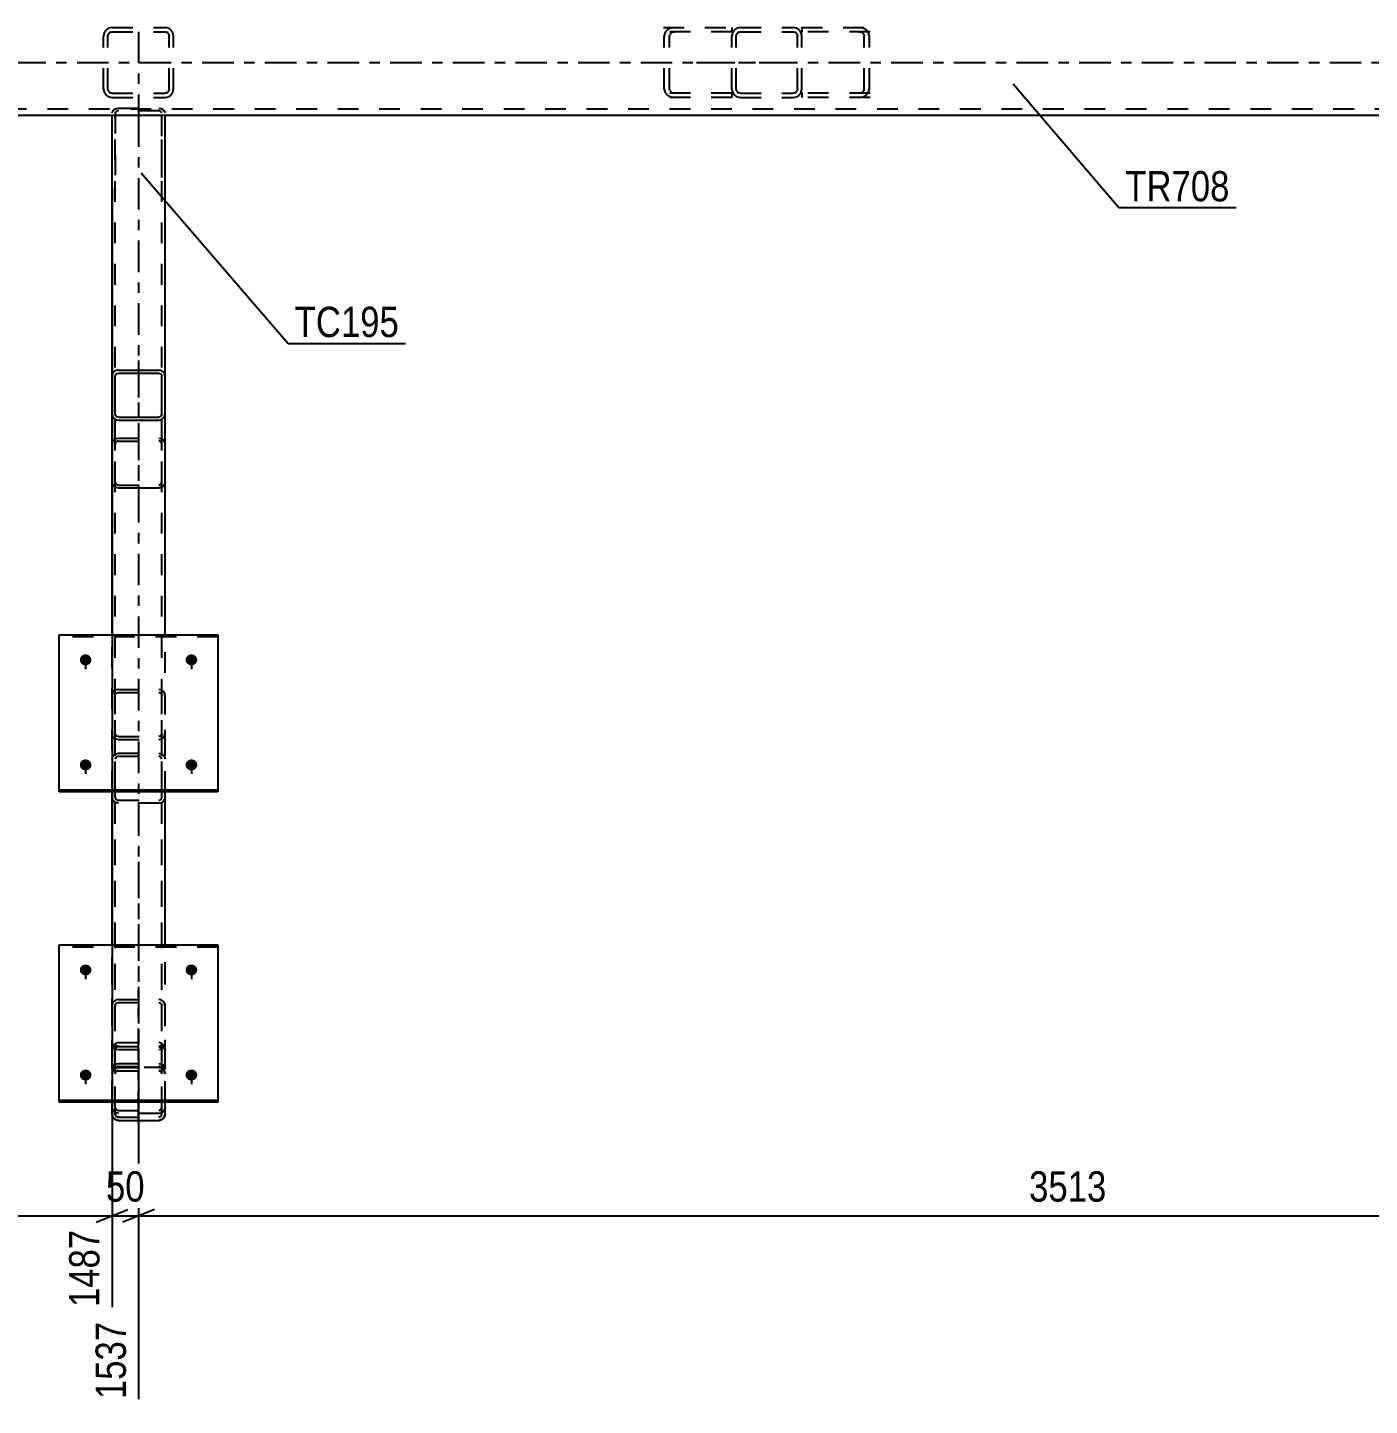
# Model space of a CAD drawing. Header units: millimetres. Extents: x -118 to 1071, y -539 to 302.
# Drawn here: x 65.5 to 192.3, y 103.9 to 234.1 of the extents above; entities that cross this region are included whole.
import ezdxf

# ---------------------------------------------------------------- set-up
doc = ezdxf.new("R2010")
doc.units = ezdxf.units.MM
doc.linetypes.add('DXK_LINE_DOT2', pattern=[3.9198, 1.9599, -1.9599])
doc.linetypes.add('DXK_LINE_DOT3', pattern=[5.9187, 2.979, -0.9799, 0.9799, -0.9799])
doc.styles.add('Arial Narrow', font='ARIALN.TTF', dxfattribs={"height": 0.2})

# ---------------------------------------------------------------- blocks, each defined once
blk = doc.blocks.new('Part-761550375-6353 - 6350')
at = {"color": 7, "linetype": 'DXK_LINE_DOT2'}
for p, q in [((125.63, 234.12), (132.1, 234.12)), ((132.1, 233.72), (125.63, 233.72)), ((125.77, 233.63), (125.7, 233.32)), ((125.7, 228.32), (125.7, 233.32)), ((126.2, 233.32), (126.24, 233.48)), ((126.2, 228.32), (126.2, 233.32)), ((126.7, 234.12), (126.31, 234.06)), ((126.51, 233.69), (126.7, 233.72)), ((132.1, 234.12), (132.1, 234.09)), ((132.1, 234.12), (132.1, 233.67)), ((132.1, 227.92), (125.63, 227.92)), ((125.7, 228.32), (125.77, 228.02)), ((126.24, 228.17), (126.2, 228.32)), ((126.7, 227.92), (126.51, 227.95)), ((132.1, 227.98), (132.1, 227.52)), ((132.1, 227.52), (125.63, 227.52)), ((126.31, 227.58), (126.7, 227.52)), ((132.1, 227.52), (132.1, 227.56))]:
    blk.add_line(p, q, dxfattribs=at)
at = {"color": 7, "linetype": 'DXK_LINE_DOT3'}
blk.add_line((128.75, 230.82), (135.78, 230.82), dxfattribs=at)
at = {"color": 7, "linetype": 'DXK_LINE_DOT2'}
for centre, radius, start, end in [((126.58, 233.18), 0.923, 106.7178, 150.7489), ((126.64, 233.25), 0.461, 106.7178, 150.7489), ((126.58, 228.47), 0.923, 209.2511, 253.2822), ((126.64, 228.4), 0.461, 209.2511, 253.2822)]:
    blk.add_arc(centre, radius, start, end, dxfattribs=at)
blk = doc.blocks.new('Part-761550375-6457 - 6350')
at = {"color": 2, "linetype": 'Continuous'}
for p, q in [((68.52, 176.72), (83.52, 176.72)), ((68.52, 162.06), (68.52, 176.72)), ((83.52, 176.72), (83.52, 161.87)), ((68.52, 161.87), (68.52, 162.06)), ((68.52, 162.06), (83.52, 162.06)), ((83.52, 161.87), (68.52, 161.87))]:
    blk.add_line(p, q, dxfattribs=at)
at = {"color": 7, "linetype": 'DXK_LINE_DOT2'}
for p, q in [((68.52, 176.53), (68.52, 176.72)), ((83.52, 176.53), (68.52, 176.53)), ((83.52, 176.72), (83.52, 176.53))]:
    blk.add_line(p, q, dxfattribs=at)
blk = doc.blocks.new('Bolt-761550375-6461 - 6350')
at = {"linetype": 'Continuous'}
for points in [[(81.03, 173.84), (80.91, 173.85), (80.8, 173.88), (80.7, 173.94), (80.62, 174.01), (80.55, 174.1), (80.5, 174.2), (80.48, 174.3), (80.48, 174.41), (80.5, 174.52), (80.55, 174.62), (80.62, 174.7), (80.7, 174.78), (80.8, 174.83), (80.91, 174.87), (81.03, 174.88), (81.14, 174.87), (81.25, 174.83), (81.35, 174.78), (81.43, 174.7), (81.5, 174.62), (81.55, 174.52), (81.57, 174.41), (81.57, 174.3), (81.55, 174.2), (81.5, 174.1), (81.43, 174.01), (81.35, 173.94), (81.25, 173.88), (81.14, 173.85)], [(81.03, 163.91), (80.91, 163.92), (80.8, 163.95), (80.7, 164.01), (80.62, 164.08), (80.55, 164.17), (80.5, 164.27), (80.48, 164.37), (80.48, 164.48), (80.5, 164.59), (80.55, 164.69), (80.62, 164.78), (80.7, 164.85), (80.8, 164.9), (80.91, 164.94), (81.03, 164.95), (81.14, 164.94), (81.25, 164.9), (81.35, 164.85), (81.43, 164.78), (81.5, 164.69), (81.55, 164.59), (81.57, 164.48), (81.57, 164.37), (81.55, 164.27), (81.5, 164.17), (81.43, 164.08), (81.35, 164.01), (81.25, 163.95), (81.14, 163.92)]]:
    blk.add_hatch(color=1, dxfattribs=at).paths.add_polyline_path(points)
at = {"color": 1, "linetype": 'Continuous'}
for p, q in [((81.03, 174.76), (81.03, 173.49)), ((81.03, 164.83), (81.03, 163.57))]:
    blk.add_line(p, q, dxfattribs=at)
blk = doc.blocks.new('Part-761550375-6403 - 6350')
at = {"color": 2, "linetype": 'Continuous'}
for p, q in [((68.52, 147.41), (83.52, 147.41)), ((68.52, 132.75), (68.52, 147.41)), ((83.52, 147.41), (83.52, 132.56)), ((68.52, 132.56), (68.52, 132.75)), ((68.52, 132.75), (83.52, 132.75)), ((83.52, 132.56), (68.52, 132.56))]:
    blk.add_line(p, q, dxfattribs=at)
at = {"color": 7, "linetype": 'DXK_LINE_DOT2'}
for p, q in [((68.52, 147.21), (68.52, 147.41)), ((83.52, 147.21), (68.52, 147.21)), ((83.52, 147.41), (83.52, 147.21))]:
    blk.add_line(p, q, dxfattribs=at)
blk = doc.blocks.new('Part-761550375-6438 - 6350')
at = {"color": 7, "linetype": 'DXK_LINE_DOT2'}
for p, q in [((132.16, 233.63), (132.1, 233.32)), ((132.1, 228.32), (132.1, 233.32)), ((132.5, 233.32), (132.53, 233.48)), ((132.5, 228.32), (132.5, 233.32)), ((132.9, 234.12), (132.59, 234.06)), ((132.74, 233.69), (132.9, 233.72)), ((132.9, 234.12), (137.9, 234.12)), ((132.9, 233.72), (137.9, 233.72)), ((138.2, 234.06), (137.9, 234.12)), ((137.9, 233.72), (138.05, 233.69)), ((138.27, 233.48), (138.3, 233.32)), ((138.3, 228.32), (138.3, 233.32)), ((138.7, 233.32), (138.64, 233.63)), ((138.7, 228.32), (138.7, 233.32)), ((132.1, 228.32), (132.16, 228.02)), ((132.53, 228.17), (132.5, 228.32)), ((132.9, 227.92), (132.74, 227.95)), ((132.9, 227.92), (137.9, 227.92)), ((138.05, 227.95), (137.9, 227.92)), ((138.3, 228.32), (138.27, 228.17)), ((138.64, 228.02), (138.7, 228.32)), ((132.59, 227.58), (132.9, 227.52)), ((132.9, 227.52), (137.9, 227.52)), ((137.9, 227.52), (138.2, 227.58))]:
    blk.add_line(p, q, dxfattribs=at)
for centre, radius, start, end in [((132.9, 233.32), 0.8, 112.5, 157.5), ((132.9, 233.32), 0.4, 112.5, 157.5), ((137.9, 233.32), 0.4, 22.5, 67.5), ((137.9, 233.32), 0.8, 22.5, 67.5), ((132.9, 228.32), 0.8, 202.5, 247.5), ((132.9, 228.32), 0.4, 202.5, 247.5), ((137.9, 228.32), 0.4, 292.5, 337.5), ((137.9, 228.32), 0.8, 292.5, 337.5)]:
    blk.add_arc(centre, radius, start, end, dxfattribs=at)
blk = doc.blocks.new('Part-761550375-6446 - 6350')
at = {"color": 7, "linetype": 'DXK_LINE_DOT3'}
blk.add_line((-0.81, 230.82), (727.9, 230.82), dxfattribs=at)
at = {"color": 7, "linetype": 'DXK_LINE_DOT2'}
for p, q in [((727.9, 226.42), (-0.81, 226.42)), ((78.53, 225.82), (73.53, 225.82))]:
    blk.add_line(p, q, dxfattribs=at)
at = {"color": 2, "linetype": 'Continuous'}
for p, q in [((73.53, 225.82), (-0.81, 225.82)), ((251.65, 225.82), (78.53, 225.82))]:
    blk.add_line(p, q, dxfattribs=at)
blk = doc.blocks.new('Part-761550375-6504 - 6350')
at = {"color": 7, "linetype": 'DXK_LINE_DOT2'}
for p, q in [((138.7, 234.09), (138.7, 234.12)), ((138.7, 234.12), (145.16, 234.12)), ((138.7, 234.12), (138.7, 233.67)), ((145.16, 233.72), (138.7, 233.72)), ((144.48, 234.06), (144.1, 234.12)), ((144.1, 233.72), (144.29, 233.69)), ((144.56, 233.48), (144.6, 233.32)), ((144.6, 228.32), (144.6, 233.32)), ((145.09, 233.32), (145.02, 233.63)), ((145.09, 228.32), (145.09, 233.32)), ((138.7, 227.98), (138.7, 227.52)), ((145.16, 227.92), (138.7, 227.92)), ((144.29, 227.95), (144.1, 227.92)), ((144.6, 228.32), (144.56, 228.17)), ((145.02, 228.02), (145.09, 228.32)), ((138.7, 227.52), (138.7, 227.56)), ((145.16, 227.52), (138.7, 227.52)), ((144.1, 227.52), (144.48, 227.58))]:
    blk.add_line(p, q, dxfattribs=at)
for centre, radius, start, end in [((144.16, 233.25), 0.461, 29.251, 73.2822), ((144.21, 233.18), 0.923, 29.251, 73.2822), ((144.16, 228.4), 0.461, 286.7178, 330.749), ((144.21, 228.47), 0.923, 286.7178, 330.749)]:
    blk.add_arc(centre, radius, start, end, dxfattribs=at)
blk = doc.blocks.new('Part-761550375-6520 - 6350')
at = {"color": 2, "linetype": 'Continuous'}
for p, q in [((77.93, 225.82), (73.53, 225.82)), ((73.53, 201.18), (73.53, 225.82)), ((78.53, 225.82), (77.93, 225.82)), ((78.53, 201.18), (78.53, 225.82)), ((73.53, 176.72), (73.53, 191.16)), ((78.53, 176.72), (78.53, 191.16)), ((73.53, 147.41), (73.53, 161.87)), ((78.53, 147.41), (78.53, 161.36)), ((73.53, 131.42), (73.53, 132.56)), ((78.53, 131.42), (78.53, 132.05)), ((73.57, 131.19), (73.53, 131.42)), ((73.7, 131), (73.57, 131.19)), ((73.9, 130.87), (73.7, 131)), ((74.13, 130.82), (73.9, 130.87)), ((74.13, 130.82), (77.93, 130.82)), ((78.15, 130.87), (77.93, 130.82)), ((78.35, 131), (78.15, 130.87)), ((78.48, 131.19), (78.35, 131)), ((78.53, 131.42), (78.48, 131.19))]:
    blk.add_line(p, q, dxfattribs=at)
at = {"color": 7, "linetype": 'DXK_LINE_DOT2'}
for p, q in [((73.83, 131.42), (73.83, 225.82)), ((78.23, 131.42), (78.23, 225.82)), ((73.53, 191.16), (73.53, 201.18)), ((78.53, 191.16), (78.53, 201.18)), ((73.53, 161.87), (73.53, 176.72)), ((78.53, 161.36), (78.53, 176.72)), ((73.53, 132.56), (73.53, 147.41)), ((78.53, 132.05), (78.53, 147.41)), ((73.53, 135.22), (73.57, 135.45)), ((73.57, 135.45), (73.7, 135.65)), ((73.7, 135.65), (73.9, 135.78)), ((73.9, 135.78), (74.13, 135.82)), ((74.01, 135.5), (73.91, 135.44)), ((74.13, 135.52), (74.01, 135.5)), ((74.13, 135.82), (77.93, 135.82)), ((74.13, 135.52), (77.93, 135.52)), ((77.93, 135.82), (78.15, 135.78)), ((78.04, 135.5), (77.93, 135.52)), ((78.14, 135.44), (78.04, 135.5)), ((78.15, 135.78), (78.35, 135.65)), ((78.35, 135.65), (78.48, 135.45)), ((78.48, 135.45), (78.53, 135.22)), ((73.85, 135.34), (73.83, 135.22)), ((73.91, 135.44), (73.85, 135.34)), ((78.2, 135.34), (78.14, 135.44)), ((78.23, 135.22), (78.2, 135.34)), ((73.83, 131.42), (73.85, 131.31)), ((73.85, 131.31), (73.91, 131.21)), ((73.91, 131.21), (74.01, 131.15)), ((74.01, 131.15), (74.13, 131.12)), ((74.13, 131.12), (77.93, 131.12)), ((77.93, 131.12), (78.04, 131.15)), ((78.04, 131.15), (78.14, 131.21)), ((78.14, 131.21), (78.2, 131.31)), ((78.2, 131.31), (78.23, 131.42))]:
    blk.add_line(p, q, dxfattribs=at)
at = {"color": 7, "linetype": 'DXK_LINE_DOT3'}
blk.add_line((76.03, 225.82), (76.03, 133.32), dxfattribs=at)
blk = doc.blocks.new('Part-761550375-6535 - 6350')
at = {"color": 7, "linetype": 'DXK_LINE_DOT2'}
for p, q in [((72.79, 233.63), (72.73, 233.32)), ((72.73, 228.32), (72.73, 233.32)), ((73.13, 233.32), (73.16, 233.48)), ((73.13, 228.32), (73.13, 233.32)), ((73.53, 234.12), (73.22, 234.06)), ((73.37, 233.69), (73.53, 233.72)), ((73.53, 234.12), (78.53, 234.12)), ((73.53, 233.72), (78.53, 233.72)), ((78.83, 234.06), (78.53, 234.12)), ((78.53, 233.72), (78.68, 233.69)), ((78.89, 233.48), (78.93, 233.32)), ((78.93, 228.32), (78.93, 233.32)), ((79.33, 233.32), (79.26, 233.63)), ((79.33, 228.32), (79.33, 233.32)), ((72.73, 228.32), (72.79, 228.02)), ((73.16, 228.17), (73.13, 228.32)), ((73.53, 227.92), (73.37, 227.95)), ((73.53, 227.92), (78.53, 227.92)), ((78.68, 227.95), (78.53, 227.92)), ((78.93, 228.32), (78.89, 228.17)), ((79.26, 228.02), (79.33, 228.32)), ((73.22, 227.58), (73.53, 227.52)), ((73.53, 227.52), (78.53, 227.52)), ((78.53, 227.52), (78.83, 227.58))]:
    blk.add_line(p, q, dxfattribs=at)
at = {"color": 7, "linetype": 'DXK_LINE_DOT3'}
blk.add_line((76.03, 230.82), (76.03, 230.82), dxfattribs=at)
at = {"color": 7, "linetype": 'DXK_LINE_DOT2'}
for centre, radius, start, end in [((73.53, 233.32), 0.8, 112.5, 157.5), ((73.53, 233.32), 0.4, 112.5, 157.5), ((78.53, 233.32), 0.4, 22.5, 67.5), ((78.53, 233.32), 0.8, 22.5, 67.5), ((73.53, 228.32), 0.8, 202.5, 247.5), ((73.53, 228.32), 0.4, 202.5, 247.5), ((78.53, 228.32), 0.4, 292.5, 337.5), ((78.53, 228.32), 0.8, 292.5, 337.5)]:
    blk.add_arc(centre, radius, start, end, dxfattribs=at)
blk = doc.blocks.new('Part-761550375-6565 - 6350')
at = {"color": 7, "linetype": 'DXK_LINE_DOT2'}
for p, q in [((73.57, 135.45), (73.53, 135.22)), ((73.7, 135.65), (73.57, 135.45)), ((73.9, 135.78), (73.7, 135.65)), ((74.13, 135.82), (73.9, 135.78)), ((73.91, 135.44), (74.01, 135.5)), ((74.01, 135.5), (74.13, 135.52)), ((74.13, 135.82), (77.93, 135.82)), ((74.13, 135.52), (77.93, 135.52)), ((78.15, 135.78), (77.93, 135.82)), ((77.93, 135.52), (78.04, 135.5)), ((78.04, 135.5), (78.14, 135.44)), ((78.35, 135.65), (78.15, 135.78)), ((78.48, 135.45), (78.35, 135.65)), ((78.53, 135.22), (78.48, 135.45)), ((73.53, 131.42), (73.53, 135.22)), ((73.83, 135.22), (73.85, 135.34)), ((73.83, 131.42), (73.83, 135.22)), ((73.85, 135.34), (73.91, 135.44)), ((78.14, 135.44), (78.2, 135.34)), ((78.2, 135.34), (78.23, 135.22)), ((78.23, 131.42), (78.23, 135.22)), ((78.53, 131.42), (78.53, 135.22)), ((73.85, 131.31), (73.83, 131.42)), ((73.9, 131.24), (73.85, 131.31)), ((73.91, 131.21), (73.9, 131.24)), ((74.01, 131.15), (73.91, 131.21)), ((74.13, 131.12), (74.01, 131.15)), ((74.13, 131.12), (77.93, 131.12)), ((78.04, 131.15), (77.93, 131.12)), ((78.14, 131.21), (78.04, 131.15)), ((78.14, 131.21), (78.15, 131.24)), ((78.15, 131.24), (78.2, 131.31)), ((78.2, 131.31), (78.23, 131.42))]:
    blk.add_line(p, q, dxfattribs=at)
at = {"color": 7, "linetype": 'DXK_LINE_DOT3'}
blk.add_line((76.03, 133.32), (76.03, 133.32), dxfattribs=at)
at = {"color": 2, "linetype": 'Continuous'}
for p, q in [((73.53, 131.42), (73.57, 131.19)), ((73.57, 131.19), (73.7, 131)), ((73.7, 131), (73.9, 130.87)), ((73.9, 130.87), (74.13, 130.82)), ((74.13, 130.82), (77.93, 130.82)), ((77.93, 130.82), (78.15, 130.87)), ((78.15, 130.87), (78.35, 131)), ((78.35, 131), (78.48, 131.19)), ((78.48, 131.19), (78.53, 131.42))]:
    blk.add_line(p, q, dxfattribs=at)
blk = doc.blocks.new('Part-761550375-6572 - 6350')
at = {"color": 7, "linetype": 'DXK_LINE_DOT3'}
blk.add_line((76.03, 233.73), (76.03, 222.29), dxfattribs=at)
at = {"color": 7, "linetype": 'DXK_LINE_DOT2'}
for p, q in [((73.53, 226.06), (73.56, 226.18)), ((73.53, 219.94), (73.53, 226.06)), ((78.53, 225.82), (73.53, 225.82)), ((73.56, 226.18), (73.57, 226.2)), ((73.57, 226.2), (73.7, 226.37)), ((73.7, 226.37), (73.9, 226.48)), ((73.85, 226.13), (73.83, 226.06)), ((73.83, 226.06), (73.83, 219.94)), ((73.9, 226.18), (73.85, 226.13)), ((73.9, 226.48), (74.13, 226.51)), ((73.91, 226.19), (73.9, 226.18)), ((74.01, 226.24), (73.91, 226.19)), ((74.13, 226.26), (74.01, 226.24)), ((74.13, 226.51), (77.93, 226.51)), ((77.93, 226.26), (74.13, 226.26)), ((77.93, 226.51), (78.15, 226.48)), ((78.04, 226.24), (77.93, 226.26)), ((78.14, 226.19), (78.04, 226.24)), ((78.15, 226.18), (78.14, 226.19)), ((78.15, 226.48), (78.35, 226.37)), ((78.2, 226.13), (78.15, 226.18)), ((78.23, 226.06), (78.2, 226.13)), ((78.23, 219.94), (78.23, 226.06)), ((78.35, 226.37), (78.48, 226.2)), ((78.48, 226.2), (78.49, 226.18)), ((78.49, 226.18), (78.53, 226.06)), ((78.53, 219.94), (78.53, 226.06))]:
    blk.add_line(p, q, dxfattribs=at)
blk = doc.blocks.new('Part-761550375-6574 - 6350')
at = {"color": 7, "linetype": 'DXK_LINE_DOT2'}
for p, q in [((73.53, 135.82), (73.53, 157.39)), ((73.83, 135.82), (73.83, 157.39)), ((78.23, 135.82), (78.23, 157.39)), ((78.53, 135.82), (78.53, 157.39)), ((73.9, 138.14), (73.7, 137.96)), ((74.13, 138.2), (73.9, 138.14)), ((74.13, 138.2), (77.93, 138.2)), ((78.15, 138.14), (77.93, 138.2)), ((78.35, 137.96), (78.15, 138.14)), ((73.57, 137.7), (73.53, 137.4)), ((73.7, 137.96), (73.57, 137.7)), ((73.83, 137.4), (73.85, 137.55)), ((73.85, 137.55), (73.91, 137.68)), ((73.91, 137.68), (74.01, 137.77)), ((74.01, 137.77), (74.13, 137.8)), ((74.13, 137.8), (77.93, 137.8)), ((77.93, 137.8), (78.04, 137.77)), ((78.04, 137.77), (78.14, 137.68)), ((78.14, 137.68), (78.2, 137.55)), ((78.2, 137.55), (78.23, 137.4)), ((78.48, 137.7), (78.35, 137.96)), ((78.53, 137.4), (78.48, 137.7)), ((78.53, 135.82), (73.53, 135.82))]:
    blk.add_line(p, q, dxfattribs=at)
at = {"color": 7, "linetype": 'DXK_LINE_DOT3'}
blk.add_line((76.03, 155.28), (76.03, 131.46), dxfattribs=at)
blk = doc.blocks.new('Part-761550375-6603 - 6350')
at = {"color": 7, "linetype": 'DXK_LINE_DOT2'}
for p, q in [((73.57, 171.21), (73.53, 170.99)), ((73.53, 161.87), (73.53, 170.99)), ((73.7, 171.39), (73.57, 171.21)), ((73.9, 171.52), (73.7, 171.39)), ((73.83, 170.99), (73.85, 171.1)), ((73.83, 161.37), (73.83, 170.99)), ((73.85, 171.1), (73.92, 171.19)), ((74.13, 171.56), (73.9, 171.52)), ((73.92, 171.19), (74.01, 171.26)), ((74.01, 171.26), (74.13, 171.28)), ((74.13, 171.56), (77.93, 171.56)), ((74.13, 171.28), (77.93, 171.28)), ((78.16, 171.52), (77.93, 171.56)), ((77.93, 171.28), (78.04, 171.26)), ((78.04, 171.26), (78.14, 171.19)), ((78.14, 171.19), (78.2, 171.1)), ((78.35, 171.39), (78.16, 171.52)), ((78.2, 171.1), (78.23, 170.99)), ((78.23, 161.37), (78.23, 170.99)), ((78.48, 171.21), (78.35, 171.39)), ((78.53, 170.99), (78.48, 171.21)), ((78.53, 161.87), (78.53, 170.99)), ((73.53, 167.4), (73.57, 167.18)), ((73.57, 167.18), (73.7, 167)), ((73.7, 167), (73.9, 166.88)), ((73.85, 167.29), (73.83, 167.4)), ((73.92, 167.2), (73.85, 167.29)), ((73.9, 166.88), (74.13, 166.83)), ((74.01, 167.14), (73.92, 167.2)), ((74.13, 167.12), (74.01, 167.14)), ((74.13, 167.12), (77.93, 167.12)), ((74.13, 166.83), (77.93, 166.83)), ((78.04, 167.14), (77.93, 167.12)), ((77.93, 166.83), (78.16, 166.88)), ((78.14, 167.2), (78.04, 167.14)), ((78.2, 167.29), (78.14, 167.2)), ((78.16, 166.88), (78.35, 167)), ((78.23, 167.4), (78.2, 167.29)), ((78.35, 167), (78.48, 167.18)), ((78.48, 167.18), (78.53, 167.4)), ((73.7, 165.36), (73.9, 165.49)), ((73.9, 165.49), (74.13, 165.53)), ((74.13, 165.53), (77.93, 165.53)), ((77.93, 165.53), (78.16, 165.49)), ((78.16, 165.49), (78.35, 165.36)), ((73.53, 164.96), (73.57, 165.18)), ((73.57, 165.18), (73.7, 165.36)), ((73.85, 165.07), (73.83, 164.96)), ((73.92, 165.16), (73.85, 165.07)), ((74.01, 165.22), (73.92, 165.16)), ((74.13, 165.25), (74.01, 165.22)), ((74.13, 165.25), (77.93, 165.25)), ((78.04, 165.22), (77.93, 165.25)), ((78.14, 165.16), (78.04, 165.22)), ((78.2, 165.07), (78.14, 165.16)), ((78.23, 164.96), (78.2, 165.07)), ((78.35, 165.36), (78.48, 165.18)), ((78.48, 165.18), (78.53, 164.96)), ((73.83, 161.37), (73.85, 161.26)), ((73.85, 161.26), (73.92, 161.17)), ((73.92, 161.17), (74.01, 161.11)), ((74.01, 161.11), (74.13, 161.08)), ((74.13, 160.8), (74.11, 160.8)), ((74.13, 161.08), (77.93, 161.08)), ((77.93, 160.8), (74.13, 160.8)), ((77.93, 161.08), (78.04, 161.11)), ((77.93, 160.8), (77.94, 160.8)), ((78.04, 161.11), (78.14, 161.17)), ((78.14, 161.17), (78.2, 161.26)), ((78.2, 161.26), (78.23, 161.37))]:
    blk.add_line(p, q, dxfattribs=at)
at = {"color": 2, "linetype": 'Continuous'}
for p, q in [((73.53, 161.37), (73.53, 161.87)), ((78.53, 161.37), (78.53, 161.87)), ((73.57, 161.15), (73.53, 161.37)), ((73.7, 160.97), (73.57, 161.15)), ((73.9, 160.84), (73.7, 160.97)), ((74.11, 160.8), (73.9, 160.84)), ((77.94, 160.8), (78.16, 160.84)), ((78.35, 160.97), (78.16, 160.84)), ((78.48, 161.15), (78.35, 160.97)), ((78.53, 161.37), (78.48, 161.15))]:
    blk.add_line(p, q, dxfattribs=at)
blk = doc.blocks.new('Bolt-761550375-6604 - 6350')
at = {"linetype": 'Continuous'}
for points in [[(71.03, 173.84), (70.91, 173.85), (70.8, 173.88), (70.7, 173.94), (70.62, 174.01), (70.55, 174.1), (70.5, 174.2), (70.48, 174.3), (70.48, 174.41), (70.5, 174.52), (70.55, 174.62), (70.62, 174.7), (70.7, 174.78), (70.8, 174.83), (70.91, 174.87), (71.03, 174.88), (71.14, 174.87), (71.25, 174.83), (71.35, 174.78), (71.43, 174.7), (71.5, 174.62), (71.55, 174.52), (71.57, 174.41), (71.57, 174.3), (71.55, 174.2), (71.5, 174.1), (71.43, 174.01), (71.35, 173.94), (71.25, 173.88), (71.14, 173.85)], [(71.03, 163.91), (70.91, 163.92), (70.8, 163.95), (70.7, 164.01), (70.62, 164.08), (70.55, 164.17), (70.5, 164.27), (70.48, 164.37), (70.48, 164.48), (70.5, 164.59), (70.55, 164.69), (70.62, 164.78), (70.7, 164.85), (70.8, 164.9), (70.91, 164.94), (71.03, 164.95), (71.14, 164.94), (71.25, 164.9), (71.35, 164.85), (71.43, 164.78), (71.5, 164.69), (71.55, 164.59), (71.57, 164.48), (71.57, 164.37), (71.55, 164.27), (71.5, 164.17), (71.43, 164.08), (71.35, 164.01), (71.25, 163.95), (71.14, 163.92)]]:
    blk.add_hatch(color=1, dxfattribs=at).paths.add_polyline_path(points)
at = {"color": 1, "linetype": 'Continuous'}
for p, q in [((71.03, 174.76), (71.03, 173.49)), ((71.03, 164.83), (71.03, 163.57))]:
    blk.add_line(p, q, dxfattribs=at)
blk = doc.blocks.new('Part-761550375-6607 - 6350')
at = {"color": 7, "linetype": 'DXK_LINE_DOT2'}
for p, q in [((73.7, 142.08), (73.57, 141.9)), ((73.9, 142.21), (73.7, 142.08)), ((74.13, 142.25), (73.9, 142.21)), ((74.01, 141.94), (74.13, 141.96)), ((74.13, 142.25), (77.93, 142.25)), ((74.13, 141.96), (77.93, 141.96)), ((78.16, 142.21), (77.93, 142.25)), ((77.93, 141.96), (78.04, 141.94)), ((78.35, 142.08), (78.16, 142.21)), ((78.48, 141.9), (78.35, 142.08)), ((73.57, 141.9), (73.53, 141.68)), ((73.53, 132.56), (73.53, 141.68)), ((73.83, 141.68), (73.85, 141.79)), ((73.83, 132.06), (73.83, 141.68)), ((73.85, 141.79), (73.92, 141.88)), ((73.92, 141.88), (74.01, 141.94)), ((78.04, 141.94), (78.14, 141.88)), ((78.14, 141.88), (78.2, 141.79)), ((78.2, 141.79), (78.23, 141.68)), ((78.23, 132.06), (78.23, 141.68)), ((78.53, 141.68), (78.48, 141.9)), ((78.53, 132.56), (78.53, 141.68)), ((73.53, 138.09), (73.57, 137.87)), ((73.85, 137.98), (73.83, 138.09)), ((78.23, 138.09), (78.2, 137.98)), ((78.48, 137.87), (78.53, 138.09)), ((73.57, 137.87), (73.7, 137.69)), ((73.7, 137.69), (73.9, 137.56)), ((73.92, 137.89), (73.85, 137.98)), ((73.9, 137.56), (74.13, 137.52)), ((74.01, 137.83), (73.92, 137.89)), ((74.13, 137.8), (74.01, 137.83)), ((74.13, 137.8), (77.93, 137.8)), ((74.13, 137.52), (77.93, 137.52)), ((78.04, 137.83), (77.93, 137.8)), ((77.93, 137.52), (78.16, 137.56)), ((78.14, 137.89), (78.04, 137.83)), ((78.2, 137.98), (78.14, 137.89)), ((78.16, 137.56), (78.35, 137.69)), ((78.35, 137.69), (78.48, 137.87)), ((73.53, 135.65), (73.57, 135.87)), ((73.57, 135.87), (73.7, 136.05)), ((73.7, 136.05), (73.9, 136.17)), ((73.85, 135.76), (73.83, 135.65)), ((73.92, 135.85), (73.85, 135.76)), ((73.9, 136.17), (74.13, 136.22)), ((74.01, 135.91), (73.92, 135.85)), ((74.13, 135.93), (74.01, 135.91)), ((74.13, 136.22), (77.93, 136.22)), ((74.13, 135.93), (77.93, 135.93)), ((77.93, 136.22), (78.16, 136.17)), ((78.04, 135.91), (77.93, 135.93)), ((78.14, 135.85), (78.04, 135.91)), ((78.2, 135.76), (78.14, 135.85)), ((78.16, 136.17), (78.35, 136.05)), ((78.23, 135.65), (78.2, 135.76)), ((78.35, 136.05), (78.48, 135.87)), ((78.48, 135.87), (78.53, 135.65)), ((73.83, 132.06), (73.85, 131.95)), ((73.85, 131.95), (73.92, 131.86)), ((73.92, 131.86), (74.01, 131.79)), ((74.01, 131.79), (74.13, 131.77)), ((74.13, 131.77), (77.93, 131.77)), ((77.93, 131.77), (78.04, 131.79)), ((78.04, 131.79), (78.14, 131.86)), ((78.14, 131.86), (78.2, 131.95)), ((78.2, 131.95), (78.23, 132.06)), ((74.13, 131.49), (74.08, 131.5)), ((77.93, 131.49), (74.13, 131.49)), ((77.93, 131.49), (77.97, 131.5))]:
    blk.add_line(p, q, dxfattribs=at)
at = {"color": 7, "linetype": 'DXK_LINE_DOT3'}
blk.add_line((76.03, 130.6), (76.03, 143.14), dxfattribs=at)
at = {"color": 2, "linetype": 'Continuous'}
for p, q in [((73.53, 132.06), (73.53, 132.56)), ((73.57, 131.84), (73.53, 132.06)), ((73.7, 131.66), (73.57, 131.84)), ((73.9, 131.53), (73.7, 131.66)), ((78.35, 131.66), (78.16, 131.53)), ((78.48, 131.84), (78.35, 131.66)), ((78.53, 132.06), (78.48, 131.84)), ((78.53, 132.06), (78.53, 132.56)), ((74.08, 131.5), (73.9, 131.53)), ((77.97, 131.5), (78.16, 131.53))]:
    blk.add_line(p, q, dxfattribs=at)
blk = doc.blocks.new('Bolt-761550375-6612 - 6350')
at = {"linetype": 'Continuous'}
for points in [[(71.03, 144.52), (70.91, 144.54), (70.8, 144.57), (70.7, 144.62), (70.62, 144.7), (70.55, 144.78), (70.5, 144.88), (70.48, 144.99), (70.48, 145.1), (70.5, 145.2), (70.55, 145.3), (70.62, 145.39), (70.7, 145.46), (70.8, 145.52), (70.91, 145.55), (71.03, 145.56), (71.14, 145.55), (71.25, 145.52), (71.35, 145.46), (71.43, 145.39), (71.5, 145.3), (71.55, 145.2), (71.57, 145.1), (71.57, 144.99), (71.55, 144.88), (71.5, 144.78), (71.43, 144.7), (71.35, 144.62), (71.25, 144.57), (71.14, 144.54)], [(71.03, 134.6), (70.91, 134.61), (70.8, 134.64), (70.7, 134.69), (70.62, 134.77), (70.55, 134.86), (70.5, 134.95), (70.48, 135.06), (70.48, 135.17), (70.5, 135.28), (70.55, 135.38), (70.62, 135.46), (70.7, 135.54), (70.8, 135.59), (70.91, 135.62), (71.03, 135.64), (71.14, 135.62), (71.25, 135.59), (71.35, 135.54), (71.43, 135.46), (71.5, 135.38), (71.55, 135.28), (71.57, 135.17), (71.57, 135.06), (71.55, 134.95), (71.5, 134.86), (71.43, 134.77), (71.35, 134.69), (71.25, 134.64), (71.14, 134.61)]]:
    blk.add_hatch(color=1, dxfattribs=at).paths.add_polyline_path(points)
at = {"color": 1, "linetype": 'Continuous'}
for p, q in [((71.03, 145.45), (71.03, 144.18)), ((71.03, 135.52), (71.03, 134.25))]:
    blk.add_line(p, q, dxfattribs=at)
blk = doc.blocks.new('Bolt-761550375-6613 - 6350')
at = {"linetype": 'Continuous'}
for points in [[(81.03, 144.52), (80.91, 144.54), (80.8, 144.57), (80.7, 144.62), (80.62, 144.7), (80.55, 144.78), (80.5, 144.88), (80.48, 144.99), (80.48, 145.1), (80.5, 145.2), (80.55, 145.3), (80.62, 145.39), (80.7, 145.46), (80.8, 145.52), (80.91, 145.55), (81.03, 145.56), (81.14, 145.55), (81.25, 145.52), (81.35, 145.46), (81.43, 145.39), (81.5, 145.3), (81.55, 145.2), (81.57, 145.1), (81.57, 144.99), (81.55, 144.88), (81.5, 144.78), (81.43, 144.7), (81.35, 144.62), (81.25, 144.57), (81.14, 144.54)], [(81.03, 134.6), (80.91, 134.61), (80.8, 134.64), (80.7, 134.69), (80.62, 134.77), (80.55, 134.86), (80.5, 134.95), (80.48, 135.06), (80.48, 135.17), (80.5, 135.28), (80.55, 135.38), (80.62, 135.46), (80.7, 135.54), (80.8, 135.59), (80.91, 135.62), (81.03, 135.64), (81.14, 135.62), (81.25, 135.59), (81.35, 135.54), (81.43, 135.46), (81.5, 135.38), (81.55, 135.28), (81.57, 135.17), (81.57, 135.06), (81.55, 134.95), (81.5, 134.86), (81.43, 134.77), (81.35, 134.69), (81.25, 134.64), (81.14, 134.61)]]:
    blk.add_hatch(color=1, dxfattribs=at).paths.add_polyline_path(points)
at = {"color": 1, "linetype": 'Continuous'}
for p, q in [((81.03, 145.45), (81.03, 144.18)), ((81.03, 135.52), (81.03, 134.25))]:
    blk.add_line(p, q, dxfattribs=at)
blk = doc.blocks.new('Part-761550375-6620 - 6350')
at = {"color": 7, "linetype": 'DXK_LINE_DOT3'}
blk.add_line((76.03, 202.64), (76.03, 189.71), dxfattribs=at)
at = {"color": 2, "linetype": 'Continuous'}
for p, q in [((73.57, 201.4), (73.53, 201.18)), ((73.53, 191.16), (73.53, 201.18)), ((73.7, 201.58), (73.57, 201.4)), ((73.9, 201.71), (73.7, 201.58)), ((73.83, 201.18), (73.85, 201.29)), ((73.83, 197.59), (73.83, 201.18)), ((73.85, 201.29), (73.91, 201.38)), ((74.13, 201.75), (73.9, 201.71)), ((73.91, 201.38), (74.01, 201.44)), ((74.01, 201.44), (74.13, 201.47)), ((74.13, 201.75), (77.93, 201.75)), ((74.13, 201.47), (77.93, 201.47)), ((78.15, 201.71), (77.93, 201.75)), ((77.93, 201.47), (78.04, 201.44)), ((78.04, 201.44), (78.14, 201.38)), ((78.14, 201.38), (78.2, 201.29)), ((78.35, 201.58), (78.15, 201.71)), ((78.2, 201.29), (78.23, 201.18)), ((78.23, 197.59), (78.23, 201.18)), ((78.48, 201.4), (78.35, 201.58)), ((78.53, 201.18), (78.48, 201.4)), ((78.53, 191.16), (78.53, 201.18)), ((73.53, 197.59), (73.57, 197.37)), ((73.57, 197.37), (73.7, 197.19)), ((73.7, 197.19), (73.9, 197.06)), ((73.85, 197.48), (73.83, 197.59)), ((73.91, 197.39), (73.85, 197.48)), ((73.9, 197.06), (74.13, 197.02)), ((74.01, 197.33), (73.91, 197.39)), ((74.13, 197.3), (74.01, 197.33)), ((74.13, 197.3), (77.93, 197.3)), ((74.13, 197.02), (77.93, 197.02)), ((78.04, 197.33), (77.93, 197.3)), ((77.93, 197.02), (78.15, 197.06)), ((78.14, 197.39), (78.04, 197.33)), ((78.2, 197.48), (78.14, 197.39)), ((78.15, 197.06), (78.35, 197.19)), ((78.23, 197.59), (78.2, 197.48)), ((78.35, 197.19), (78.48, 197.37)), ((78.48, 197.37), (78.53, 197.59)), ((73.57, 190.94), (73.53, 191.16)), ((73.7, 190.76), (73.57, 190.94)), ((73.9, 190.64), (73.7, 190.76)), ((74.13, 190.59), (73.9, 190.64)), ((77.93, 190.59), (74.13, 190.59)), ((78.15, 190.64), (77.93, 190.59)), ((78.35, 190.76), (78.15, 190.64)), ((78.48, 190.94), (78.35, 190.76)), ((78.53, 191.16), (78.48, 190.94))]:
    blk.add_line(p, q, dxfattribs=at)
at = {"color": 7, "linetype": 'DXK_LINE_DOT2'}
for p, q in [((73.83, 191.16), (73.83, 197.59)), ((78.23, 191.16), (78.23, 197.59)), ((73.53, 194.76), (73.57, 194.97)), ((73.57, 194.97), (73.7, 195.16)), ((73.7, 195.16), (73.9, 195.28)), ((73.85, 194.86), (73.83, 194.76)), ((73.91, 194.96), (73.85, 194.86)), ((73.9, 195.28), (74.13, 195.32)), ((74.01, 195.02), (73.91, 194.96)), ((74.13, 195.04), (74.01, 195.02)), ((74.13, 195.32), (77.93, 195.32)), ((74.13, 195.04), (77.93, 195.04)), ((77.93, 195.32), (78.15, 195.28)), ((78.04, 195.02), (77.93, 195.04)), ((78.14, 194.96), (78.04, 195.02)), ((78.2, 194.86), (78.14, 194.96)), ((78.15, 195.28), (78.35, 195.16)), ((78.23, 194.76), (78.2, 194.86)), ((78.35, 195.16), (78.48, 194.97)), ((78.48, 194.97), (78.53, 194.76)), ((73.83, 191.16), (73.85, 191.05)), ((73.85, 191.05), (73.91, 190.96)), ((73.91, 190.96), (74.01, 190.9)), ((74.01, 190.9), (74.13, 190.88)), ((74.13, 190.88), (77.93, 190.88)), ((74.13, 190.59), (74.13, 190.59)), ((77.93, 190.88), (78.04, 190.9)), ((77.93, 190.59), (77.93, 190.59)), ((78.04, 190.9), (78.14, 190.96)), ((78.14, 190.96), (78.2, 191.05)), ((78.2, 191.05), (78.23, 191.16))]:
    blk.add_line(p, q, dxfattribs=at)
blk = doc.blocks.new('StraightDimension-761550375-39010 - 6350')
at = {"color": 7, "linetype": 'Continuous'}
for p, q in [((76.03, 134.82), (76.03, 104.48)), ((77.53, 122.4), (74.53, 121.2)), ((76.03, 121.8), (251.65, 121.8))]:
    blk.add_line(p, q, dxfattribs=at)
at = {"color": 0}
blk.add_wipeout([(168.1, 122.55), (168.1, 126.75), (159.58, 126.75), (159.58, 122.55)], dxfattribs=at)
at = {"color": 3, "style": 'Arial Narrow'}
blk.add_text('3513', height=2.863, dxfattribs=at).set_placement((160.18, 123.15))
blk = doc.blocks.new('StraightDimension-761550375-39011 - 6350')
at = {"color": 7, "linetype": 'Continuous'}
for p, q in [((73.53, 218.99), (73.53, 113.18)), ((76.03, 134.82), (76.03, 104.48)), ((72.03, 121.2), (75.03, 122.4)), ((73.53, 121.8), (76.03, 121.8)), ((77.53, 122.4), (74.53, 121.2))]:
    blk.add_line(p, q, dxfattribs=at)
at = {"color": 0}
blk.add_wipeout([(77.2, 122.55), (77.2, 126.75), (72.35, 126.75), (72.35, 122.55)], dxfattribs=at)
at = {"color": 0, "linetype": 'Continuous'}
blk.add_wipeout([(75.43, 112.4), (71.23, 112.4), (71.23, 103.88), (75.43, 103.88)], dxfattribs=at)
at = {"color": 3, "style": 'Arial Narrow'}
blk.add_text('50', height=2.863, dxfattribs=at).set_placement((72.95, 123.15))
at = {"color": 3, "linetype": 'Continuous', "style": 'Arial Narrow'}
blk.add_text('1537', height=2.863, rotation=90.0002, dxfattribs=at).set_placement((74.83, 104.48))
blk = doc.blocks.new('StraightDimension-761550375-39012 - 6350')
at = {"color": 7, "linetype": 'Continuous'}
for p, q in [((-0.81, 224.82), (-0.81, 118.67)), ((73.53, 218.99), (73.53, 113.18)), ((0.69, 122.4), (-2.31, 121.2)), ((-0.81, 121.8), (73.53, 121.8)), ((72.03, 121.2), (75.03, 122.4))]:
    blk.add_line(p, q, dxfattribs=at)
at = {"color": 0}
blk.add_wipeout([(40.62, 122.55), (40.62, 126.75), (32.1, 126.75), (32.1, 122.55)], dxfattribs=at)
at = {"color": 3, "style": 'Arial Narrow'}
blk.add_text('1487', height=2.863, dxfattribs=at).set_placement((32.7, 123.15))
at = {"color": 0, "linetype": 'Continuous'}
for points in [[(-1.41, 121.1), (-5.61, 121.1), (-5.61, 118.07), (-1.41, 118.07)], [(72.93, 121.1), (68.73, 121.1), (68.73, 112.58), (72.93, 112.58)]]:
    blk.add_wipeout(points, dxfattribs=at)
at = {"color": 3, "linetype": 'Continuous', "style": 'Arial Narrow'}
for s, height, p in [('0', 2.86, (-2.01, 118.67)), ('1487', 2.863, (72.33, 113.18))]:
    blk.add_text(s, height=height, rotation=90.0002, dxfattribs=at).set_placement(p)
blk = doc.blocks.new('Mark-761550375-6442 - 6350')
at = {"color": 0}
blk.add_wipeout([(179.14, 217.7), (179.14, 220.7), (169.27, 220.7), (169.27, 217.7)], dxfattribs=at)
blk.add_wipeout([(179.14, 217.7), (179.14, 220.7), (169.27, 220.7), (169.27, 217.7)], dxfattribs=at)
at = {"color": 30, "linetype": 'Continuous'}
for p, q in [((158.67, 228.81), (168.67, 217.1)), ((168.67, 217.1), (179.74, 217.1))]:
    blk.add_line(p, q, dxfattribs=at)
at = {"color": 3, "style": 'Arial Narrow'}
blk.add_text('TR708', height=2.863, dxfattribs=at).set_placement((169.27, 217.7))
blk = doc.blocks.new('Mark-761550375-6516 - 6350')
at = {"color": 0}
blk.add_wipeout([(100.64, 204.87), (100.64, 207.87), (90.78, 207.87), (90.78, 204.87)], dxfattribs=at)
blk.add_wipeout([(100.64, 204.87), (100.64, 207.87), (90.78, 207.87), (90.78, 204.87)], dxfattribs=at)
at = {"color": 30, "linetype": 'Continuous'}
for p, q in [((76.26, 220.4), (90.18, 204.27)), ((90.18, 204.27), (101.24, 204.27))]:
    blk.add_line(p, q, dxfattribs=at)
at = {"color": 3, "style": 'Arial Narrow'}
blk.add_text('TC195', height=2.863, dxfattribs=at).set_placement((90.78, 204.87))

msp = doc.modelspace()

# ---------------------------------------------------------------- block references
for name in ['Part-761550375-6446 - 6350', 'Part-761550375-6535 - 6350', 'Part-761550375-6572 - 6350', 'Part-761550375-6353 - 6350', 'Part-761550375-6438 - 6350', 'Part-761550375-6504 - 6350', 'Part-761550375-6520 - 6350', 'Part-761550375-6620 - 6350', 'Part-761550375-6457 - 6350', 'Bolt-761550375-6604 - 6350', 'Bolt-761550375-6461 - 6350', 'Part-761550375-6603 - 6350', 'Part-761550375-6574 - 6350', 'Part-761550375-6403 - 6350', 'Bolt-761550375-6612 - 6350', 'Bolt-761550375-6613 - 6350', 'Part-761550375-6607 - 6350', 'Part-761550375-6565 - 6350']:
    msp.add_blockref(name, (0, 0))

# ---------------------------------------------------------------- next in the draw order: block references
msp.add_blockref('StraightDimension-761550375-39010 - 6350', (0, 0))

# ---------------------------------------------------------------- next in the draw order: block references
for name in ['Mark-761550375-6442 - 6350', 'StraightDimension-761550375-39011 - 6350']:
    msp.add_blockref(name, (0, 0))

# ---------------------------------------------------------------- next in the draw order: block references
for name in ['StraightDimension-761550375-39012 - 6350', 'Mark-761550375-6516 - 6350']:
    msp.add_blockref(name, (0, 0))

doc.saveas('drawing.dxf')
